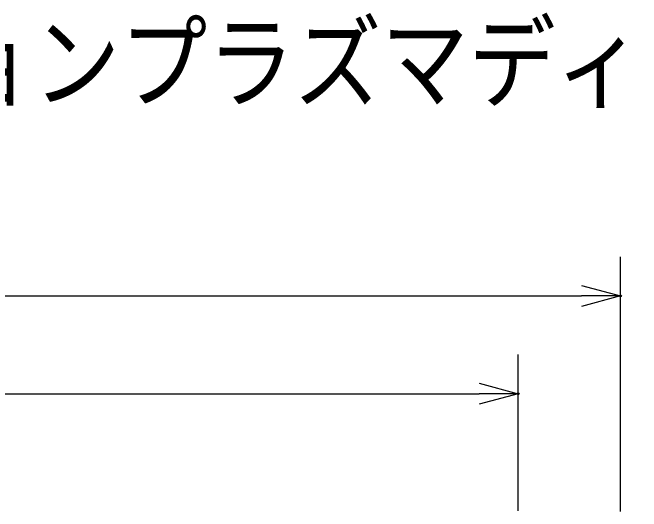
# Model space of a CAD drawing. Units: millimetres, scale not verified. Extents: x -63 to 63, y -57 to 57.
# Drawn here: x -14.24 to 17.97, y 31.86 to 57.39 of the extents above; entities that cross this region are included whole.
import ezdxf
from ezdxf.enums import TextEntityAlignment as Align

# ---------------------------------------------------------------- set-up
doc = ezdxf.new("R2010")
doc.units = ezdxf.units.MM
doc.header["$LTSCALE"] = 0.190236
doc.header["$PDMODE"] = 32
doc.header["$PDSIZE"] = 0.0951
for name, color, linetype in [('0-0_MOJI1', 2, 'Continuous'), ('0-3_GAIKEI', 1, 'Continuous'), ('0-4_SUNPO', 3, 'Continuous'), ('0-5_DEFPOINTS', 7, 'Continuous')]:
    doc.layers.add(name, color=color, linetype=linetype)
doc.styles.add('ＭＳ ゴシック', font='')
doc.styles.get('ＭＳ ゴシック').set_extended_font_data('MS Gothic')

# ---------------------------------------------------------------- blocks, each defined once
blk = doc.blocks.new('_OPEN30')
at = {"layer": '0-4_SUNPO', "color": 7}
blk.add_line((0, 0), (-1, 0), dxfattribs=at)
blk.add_lwpolyline([(-1, 0.26795), (0, 0), (-1, -0.26795)], dxfattribs=at)

msp = doc.modelspace()

# ---------------------------------------------------------------- linework, layer by layer
at = {"layer": '0-3_GAIKEI', "color": 3}
for p, q in [((11.6601, 31.8841), (11.6601, 39.8842)), ((-46.84, 37.8842), (9.6601, 37.8842))]:
    msp.add_line(p, q, dxfattribs=at)
at = {"layer": '0-4_SUNPO'}
for p, q in [((16.9053, 31.8605), (16.9053, 44.8842)), ((-52.0853, 42.8842), (14.9053, 42.8842))]:
    msp.add_line(p, q, dxfattribs=at)
at = {"layer": '0-4_SUNPO', "color": 7}
msp.add_point((11.6601, 37.8842), dxfattribs=at)
at = {"layer": '0-5_DEFPOINTS'}
msp.add_point((16.9053, 42.8842), dxfattribs=at)

# ---------------------------------------------------------------- block references
at = {"layer": '0-3_GAIKEI', "xscale": 2, "yscale": 2}
msp.add_blockref('_OPEN30', (11.6601, 37.8842), dxfattribs=at)
at = {"layer": '0-4_SUNPO', "xscale": 2, "yscale": 2}
msp.add_blockref('_OPEN30', (16.9053, 42.8842), dxfattribs=at)

# ---------------------------------------------------------------- texts
at = {"layer": '0-0_MOJI1', "style": 'ＭＳ ゴシック', "width": 0.85}
msp.add_text('ハイビジョンプラズマディスプレイスピーカ付', height=3.848, dxfattribs=at).set_placement((-35.5001, 51.7599), align=Align.BOTTOM_LEFT)

doc.saveas('drawing.dxf')
